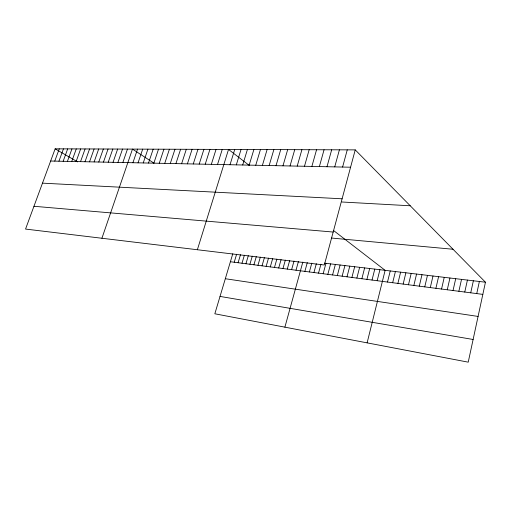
<?xml version="1.0" encoding="UTF-8"?>
<svg xmlns="http://www.w3.org/2000/svg" width="511" height="511" viewBox="0 0 511 511"><rect width="100%" height="100%" fill="white"/><g stroke="black" fill="none" stroke-linecap="round" stroke-linejoin="round"><path stroke-width="0.77" d="M355.234 149.876L324.332 265.011L25.55 229.069L55.137 148.835L355.234 149.876L485.45 282.213L468.229 362.165L214.837 313.786L232.767 253.795M476.744 293.595L479.375 281.491M470.727 292.816L473.365 280.782M464.767 292.049L467.418 280.079M458.872 291.283L461.529 279.383M453.04 290.529L455.703 278.693M447.266 289.782L449.942 278.01M441.555 289.047L444.238 277.332M435.902 288.313L438.585 276.662M430.3 287.591L432.996 276.004M424.762 286.875L427.464 275.346M419.276 286.166L421.984 274.701M413.846 285.464L416.561 274.056M408.474 284.768L411.195 273.423M403.153 284.078L405.881 272.791M397.884 283.401L400.618 272.165M392.665 282.724L395.405 271.552M387.498 282.053L390.244 270.939M367.115 342.862L385.128 270.332L333.677 230.608M377.175 280.724L379.928 269.719M372.027 280.054L374.78 269.112M366.924 279.396L369.683 268.505M361.871 278.744L364.63 267.905M351.907 277.454L354.679 266.729M356.863 278.093L359.635 267.317M347.001 276.821L349.78 266.148M342.14 276.189L344.919 265.573M337.33 275.57L340.109 265.005M332.565 274.95L335.35 264.442M327.838 274.343L330.63 263.88M323.163 273.736L325.954 263.325M313.939 272.542L316.335 263.708M342.594 167.052L347.256 149.851M318.532 273.136L320.921 264.257M309.391 271.954L311.787 263.165M304.888 271.373L307.283 262.622M334.731 166.886L339.4 149.819M326.995 166.733L331.671 149.793M284.895 327.161L302.825 262.086M296.003 270.223L298.405 261.555M287.278 269.099L289.68 260.514M319.375 166.573L324.057 149.768M291.621 269.661L294.023 261.032M282.973 268.543L285.349 260.105M311.87 166.42L316.558 149.742M278.712 267.988L281.088 259.594M274.484 267.445L276.86 259.083M304.479 166.267L309.174 149.717M266.148 266.365L268.524 258.087M297.204 166.113L301.905 149.691M270.3 266.902L272.676 258.585M290.031 165.966L294.738 149.666M262.034 265.835L264.411 257.589M257.959 265.305L260.335 257.103M249.911 264.264L252.287 256.132M253.916 264.781L256.292 256.618M282.966 165.82L287.674 149.64M245.938 263.753L248.314 255.66M276.01 165.679L280.718 149.614M269.15 165.538L273.864 149.595M241.997 263.242L244.379 255.187M262.392 165.398L267.106 149.57M234.23 262.239L236.606 254.254M238.094 262.737L240.477 254.714M255.736 165.264L260.45 149.544M249.17 165.123L253.884 149.525M242.699 164.989L247.413 149.499M236.318 164.861L241.032 149.48M230.027 164.734L234.741 149.455M197.367 249.738L228.532 149.436L249.355 165.513M217.533 164.472L222.247 149.416M211.337 164.344L216.044 149.391M205.224 164.223L209.932 149.372M199.201 164.095L203.902 149.353M193.254 163.974L197.955 149.327M187.396 163.852L192.091 149.308M181.616 163.731L186.304 149.289M175.912 163.616L180.6 149.269M170.284 163.501L174.966 149.25M164.734 163.386L169.409 149.231M159.253 163.271L163.929 149.212M153.849 163.162L158.512 149.193M148.509 163.054L153.172 149.174M143.246 162.945L147.903 149.155M138.047 162.837L142.697 149.135M132.917 162.728L137.561 149.123M101.919 238.254L132.483 149.103L153.907 163.098M122.844 162.524L127.475 149.084M117.907 162.421L122.531 149.065M108.217 162.217L112.822 149.033M113.033 162.319L117.645 149.052M103.458 162.121L108.057 149.02M98.757 162.025L103.35 149.001M94.12 161.93L98.7 148.982M89.534 161.834L94.107 148.969M80.527 161.648L85.088 148.937M85.005 161.744L89.572 148.95M76.107 161.559L80.655 148.925M71.732 161.47L76.28 148.905M63.147 161.291L67.676 148.88M67.414 161.38L71.949 148.893M58.931 161.201L63.447 148.861M54.76 161.118L59.27 148.848M50.64 161.035L350.578 167.218M42.483 183.149L342.102 198.798M341.846 201.992L410.244 205.78M33.956 206.278L333.178 232.045M331.55 238.043L453.021 249.253M324.408 263.146L485.45 282.213M230.391 261.741L482.831 294.381M225.313 278.725L478.079 316.43M220.024 296.418L473.116 339.476M55.137 148.835L77.615 161.904"/></g></svg>
